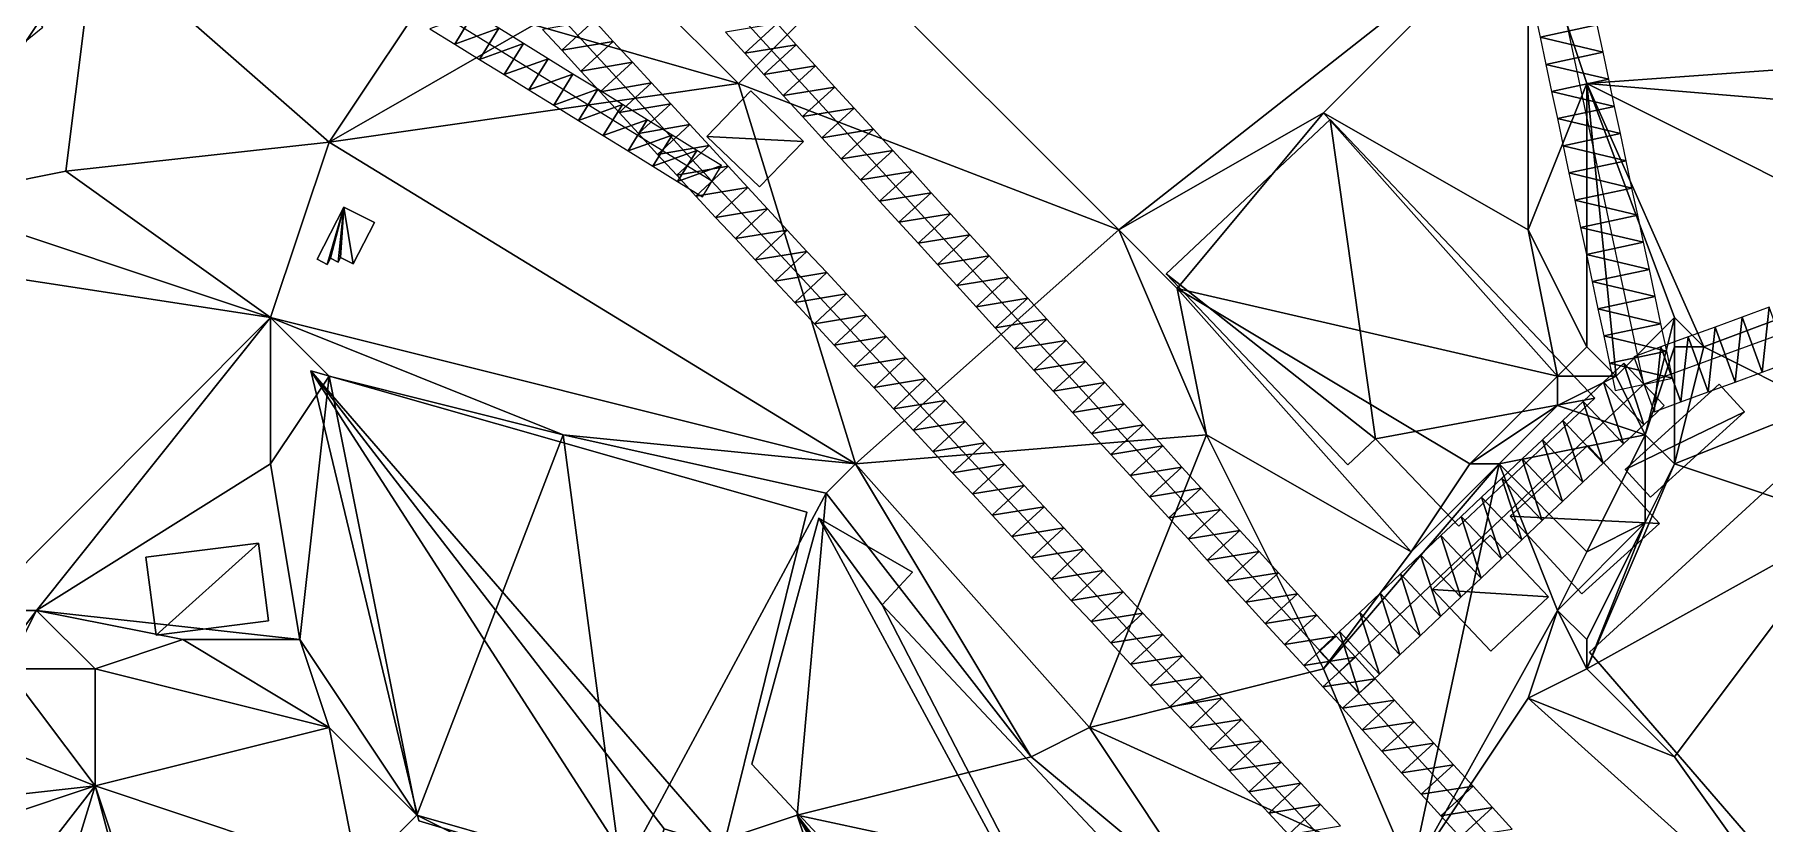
# Model space of a CAD drawing. Header units: metres. Extents: x -1103 to 901, y -902 to 905.
# Drawn here: x -854.1 to -735.9, y 743.4 to 797.3 of the extents above; entities that cross this region are included whole.
import ezdxf

# ---------------------------------------------------------------- set-up
doc = ezdxf.new("R2010")
doc.units = ezdxf.units.M
for name, color, linetype in [('OSM_BUILDING_FOOTPRINTS', 7, 'CONTINUOUS'), ('OSM_BUILDING_ROOFS', 1, 'CONTINUOUS'), ('OSM_BUILDING_WALLS', 8, 'CONTINUOUS'), ('OSM_PATH_AXES', 30, 'CONTINUOUS'), ('OSM_PATH_SURFACE', 30, 'CONTINUOUS'), ('OSM_ROAD_AXES', 2, 'CONTINUOUS'), ('OSM_ROAD_SURFACE', 9, 'CONTINUOUS'), ('OSM_TERRAIN', 3, 'CONTINUOUS')]:
    doc.layers.add(name, color=color, linetype=linetype)

msp = doc.modelspace()

# ---------------------------------------------------------------- linework, layer by layer
at = {"layer": 'OSM_BUILDING_FOOTPRINTS'}
for points in [[(-805.15, 793.49, 12.1), (-801.55, 790.03, 12.1), (-804.56, 786.93, 12.1), (-808.16, 790.39, 12.1), (-805.15, 793.49, 12.1)], [(-747.45, 772.49, 10.3), (-765.54, 791.53, 10.3), (-776.77, 781, 10.3), (-764.35, 767.94, 10.3), (-762.44, 769.73, 10.3), (-756.76, 763.75, 10.3), (-747.45, 772.49, 10.3)], [(-834.81, 781.99, 12), (-832.98, 785.56, 12), (-830.9, 784.51, 12), (-832.35, 781.68, 12), (-833.22, 782.12, 12), (-833.38, 781.8, 12), (-833.9, 782.06, 12), (-834.12, 781.64, 12), (-834.81, 781.99, 12)], [(-827.85, 743.61, 10.97), (-835.24, 774.36, 10.97), (-801.33, 764.7, 10.97), (-807.04, 741.83, 10.97), (-811.09, 743.07, 10.97), (-812.44, 739, 10.97), (-827.85, 743.61, 10.97)], [(-738.96, 773.46, 9.51), (-737.22, 771.57, 9.51), (-743.65, 765.73, 9.51), (-745.38, 767.62, 9.51), (-738.96, 773.46, 9.51)], [(-747.82, 755.14, 9.5), (-733, 768.71, 9.5), (-727.13, 761.64, 9.5), (-716.76, 770.6, 9.5), (-692.85, 744.09, 9.5), (-718.38, 721.09, 9.5), (-747.82, 755.14, 9.5)], [(-747.94, 769.27, 10.06), (-743.03, 763.94, 10.06), (-748.35, 759.12, 10.06), (-753.25, 764.44, 10.06), (-747.94, 769.27, 10.06)], [(-805.1, 747.49, 11.31), (-800.5, 764.29, 11.31), (-794.11, 760.6, 11.31), (-796.17, 758.38, 11.31), (-762.15, 722.14, 11.31), (-772.54, 712.64, 11.31), (-805.1, 747.49, 11.31)], [(-754.6, 763.13, 10.63), (-750.61, 758.93, 10.63), (-754.57, 755.21, 10.63), (-758.56, 759.42, 10.63), (-754.6, 763.13, 10.63)], [(-846.52, 761.63, 11.29), (-838.82, 762.6, 11.29), (-838.14, 757.29, 11.29), (-845.83, 756.31, 11.29), (-846.52, 761.63, 11.29)]]:
    msp.add_polyline3d(points, close=True, dxfattribs=at)
at = {"layer": 'OSM_BUILDING_ROOFS'}
for points in [[(-801.55, 790.03, 22.1), (-805.15, 793.49, 22.1), (-808.16, 790.39, 22.1)], [(-762.44, 769.73, 18.7), (-765.54, 791.53, 18.7), (-776.77, 781, 18.7)], [(-762.44, 769.73, 18.7), (-747.45, 772.49, 18.7), (-765.54, 791.53, 18.7)], [(-801.55, 790.03, 22.1), (-808.16, 790.39, 22.1), (-804.56, 786.93, 22.1)], [(-832.98, 785.56, 22), (-834.81, 781.99, 22), (-834.12, 781.64, 22)], [(-832.98, 785.56, 22), (-834.12, 781.64, 22), (-833.9, 782.06, 22)], [(-832.98, 785.56, 22), (-833.9, 782.06, 22), (-833.38, 781.8, 22)], [(-832.98, 785.56, 22), (-833.38, 781.8, 22), (-833.22, 782.12, 22)], [(-832.98, 785.56, 22), (-833.22, 782.12, 22), (-832.35, 781.68, 22)], [(-832.98, 785.56, 22), (-832.35, 781.68, 22), (-830.9, 784.51, 22)], [(-762.44, 769.73, 18.7), (-776.77, 781, 18.7), (-764.35, 767.94, 18.7)], [(-835.24, 774.36, 19.37), (-827.85, 743.61, 19.37), (-812.44, 739, 19.37)], [(-835.24, 774.36, 19.37), (-812.44, 739, 19.37), (-811.09, 743.07, 19.37)], [(-835.24, 774.36, 19.37), (-811.09, 743.07, 19.37), (-807.04, 741.83, 19.37)], [(-835.24, 774.36, 19.37), (-807.04, 741.83, 19.37), (-801.33, 764.7, 19.37)], [(-762.44, 769.73, 18.7), (-756.76, 763.75, 18.7), (-747.45, 772.49, 18.7)], [(-737.22, 771.57, 19.51), (-738.96, 773.46, 19.51), (-745.38, 767.62, 19.51)], [(-737.22, 771.57, 19.51), (-745.38, 767.62, 19.51), (-743.65, 765.73, 19.51)], [(-743.03, 763.94, 20.06), (-747.94, 769.27, 20.06), (-753.25, 764.44, 20.06)], [(-733, 768.71, 27.5), (-747.82, 755.14, 27.5), (-718.38, 721.09, 27.5)], [(-800.5, 764.29, 19.71), (-805.1, 747.49, 19.71), (-772.54, 712.64, 19.71)], [(-796.17, 758.38, 19.71), (-794.11, 760.6, 19.71), (-800.5, 764.29, 19.71)], [(-796.17, 758.38, 19.71), (-800.5, 764.29, 19.71), (-772.54, 712.64, 19.71)], [(-743.03, 763.94, 20.06), (-753.25, 764.44, 20.06), (-748.35, 759.12, 20.06)], [(-750.61, 758.93, 20.64), (-754.6, 763.13, 20.64), (-758.56, 759.42, 20.64)], [(-838.82, 762.6, 16.49), (-846.52, 761.63, 16.49), (-845.83, 756.31, 16.49)], [(-838.82, 762.6, 16.49), (-845.83, 756.31, 16.49), (-838.14, 757.29, 16.49)], [(-750.61, 758.93, 20.64), (-758.56, 759.42, 20.64), (-754.57, 755.21, 20.64)], [(-772.54, 712.64, 19.71), (-762.15, 722.14, 19.71), (-796.17, 758.38, 19.71)]]:
    msp.add_3dface(points, dxfattribs=at)
at = {"layer": 'OSM_BUILDING_WALLS'}
for points in [[(-805.15, 793.49, 12.1), (-808.16, 790.39, 12.1), (-808.16, 790.39, 22.1)], [(-805.15, 793.49, 12.1), (-808.16, 790.39, 22.1), (-805.15, 793.49, 22.1)], [(-801.55, 790.03, 12.1), (-805.15, 793.49, 12.1), (-805.15, 793.49, 22.1)], [(-801.55, 790.03, 12.1), (-805.15, 793.49, 22.1), (-801.55, 790.03, 22.1)], [(-765.54, 791.53, 10.3), (-776.77, 781, 10.3), (-776.77, 781, 18.7)], [(-765.54, 791.53, 10.3), (-776.77, 781, 18.7), (-765.54, 791.53, 18.7)], [(-747.45, 772.49, 10.3), (-765.54, 791.53, 10.3), (-765.54, 791.53, 18.7)], [(-747.45, 772.49, 10.3), (-765.54, 791.53, 18.7), (-747.45, 772.49, 18.7)], [(-808.16, 790.39, 12.1), (-804.56, 786.93, 12.1), (-804.56, 786.93, 22.1)], [(-808.16, 790.39, 12.1), (-804.56, 786.93, 22.1), (-808.16, 790.39, 22.1)], [(-804.56, 786.93, 12.1), (-801.55, 790.03, 12.1), (-801.55, 790.03, 22.1)], [(-804.56, 786.93, 12.1), (-801.55, 790.03, 22.1), (-804.56, 786.93, 22.1)], [(-832.98, 785.56, 12), (-834.81, 781.99, 12), (-834.81, 781.99, 22)], [(-832.98, 785.56, 12), (-834.81, 781.99, 22), (-832.98, 785.56, 22)], [(-830.9, 784.51, 12), (-832.98, 785.56, 12), (-832.98, 785.56, 22)], [(-830.9, 784.51, 12), (-832.98, 785.56, 22), (-830.9, 784.51, 22)], [(-832.35, 781.68, 12), (-830.9, 784.51, 12), (-830.9, 784.51, 22)], [(-832.35, 781.68, 12), (-830.9, 784.51, 22), (-832.35, 781.68, 22)], [(-834.81, 781.99, 12), (-834.12, 781.64, 12), (-834.12, 781.64, 22)], [(-834.81, 781.99, 12), (-834.12, 781.64, 22), (-834.81, 781.99, 22)], [(-834.12, 781.64, 12), (-833.9, 782.06, 12), (-833.9, 782.06, 22)], [(-834.12, 781.64, 12), (-833.9, 782.06, 22), (-834.12, 781.64, 22)], [(-833.9, 782.06, 12), (-833.38, 781.8, 12), (-833.38, 781.8, 22)], [(-833.9, 782.06, 12), (-833.38, 781.8, 22), (-833.9, 782.06, 22)], [(-833.38, 781.8, 12), (-833.22, 782.12, 12), (-833.22, 782.12, 22)], [(-833.38, 781.8, 12), (-833.22, 782.12, 22), (-833.38, 781.8, 22)], [(-833.22, 782.12, 12), (-832.35, 781.68, 12), (-832.35, 781.68, 22)], [(-833.22, 782.12, 12), (-832.35, 781.68, 22), (-833.22, 782.12, 22)], [(-776.77, 781, 10.3), (-764.35, 767.94, 10.3), (-764.35, 767.94, 18.7)], [(-776.77, 781, 10.3), (-764.35, 767.94, 18.7), (-776.77, 781, 18.7)], [(-801.33, 764.7, 10.97), (-835.24, 774.36, 10.97), (-835.24, 774.36, 19.37)], [(-801.33, 764.7, 10.97), (-835.24, 774.36, 19.37), (-801.33, 764.7, 19.37)], [(-835.24, 774.36, 10.97), (-827.85, 743.61, 10.97), (-827.85, 743.61, 19.37)], [(-835.24, 774.36, 10.97), (-827.85, 743.61, 19.37), (-835.24, 774.36, 19.37)], [(-756.76, 763.75, 10.3), (-747.45, 772.49, 10.3), (-747.45, 772.49, 18.7)], [(-756.76, 763.75, 10.3), (-747.45, 772.49, 18.7), (-756.76, 763.75, 18.7)], [(-738.96, 773.46, 9.51), (-745.38, 767.62, 9.51), (-745.38, 767.62, 19.51)], [(-738.96, 773.46, 9.51), (-745.38, 767.62, 19.51), (-738.96, 773.46, 19.51)], [(-737.22, 771.57, 9.51), (-738.96, 773.46, 9.51), (-738.96, 773.46, 19.51)], [(-737.22, 771.57, 9.51), (-738.96, 773.46, 19.51), (-737.22, 771.57, 19.51)], [(-743.65, 765.73, 9.51), (-737.22, 771.57, 9.51), (-737.22, 771.57, 19.51)], [(-743.65, 765.73, 9.51), (-737.22, 771.57, 19.51), (-743.65, 765.73, 19.51)], [(-764.35, 767.94, 10.3), (-762.44, 769.73, 10.3), (-762.44, 769.73, 18.7)], [(-764.35, 767.94, 10.3), (-762.44, 769.73, 18.7), (-764.35, 767.94, 18.7)], [(-762.44, 769.73, 10.3), (-756.76, 763.75, 10.3), (-756.76, 763.75, 18.7)], [(-762.44, 769.73, 10.3), (-756.76, 763.75, 18.7), (-762.44, 769.73, 18.7)], [(-747.94, 769.27, 10.06), (-753.25, 764.44, 10.06), (-753.25, 764.44, 20.06)], [(-747.94, 769.27, 10.06), (-753.25, 764.44, 20.06), (-747.94, 769.27, 20.06)], [(-743.03, 763.94, 10.06), (-747.94, 769.27, 10.06), (-747.94, 769.27, 20.06)], [(-743.03, 763.94, 10.06), (-747.94, 769.27, 20.06), (-743.03, 763.94, 20.06)], [(-733, 768.71, 9.5), (-747.82, 755.14, 9.5), (-747.82, 755.14, 27.5)], [(-733, 768.71, 9.5), (-747.82, 755.14, 27.5), (-733, 768.71, 27.5)], [(-745.38, 767.62, 9.51), (-743.65, 765.73, 9.51), (-743.65, 765.73, 19.51)], [(-745.38, 767.62, 9.51), (-743.65, 765.73, 19.51), (-745.38, 767.62, 19.51)], [(-807.04, 741.83, 10.97), (-801.33, 764.7, 10.97), (-801.33, 764.7, 19.37)], [(-807.04, 741.83, 10.97), (-801.33, 764.7, 19.37), (-807.04, 741.83, 19.37)], [(-800.5, 764.29, 11.31), (-805.1, 747.49, 11.31), (-805.1, 747.49, 19.71)], [(-800.5, 764.29, 11.31), (-805.1, 747.49, 19.71), (-800.5, 764.29, 19.71)], [(-794.11, 760.6, 11.31), (-800.5, 764.29, 11.31), (-800.5, 764.29, 19.71)], [(-794.11, 760.6, 11.31), (-800.5, 764.29, 19.71), (-794.11, 760.6, 19.71)], [(-753.25, 764.44, 10.06), (-748.35, 759.12, 10.06), (-748.35, 759.12, 20.06)], [(-753.25, 764.44, 10.06), (-748.35, 759.12, 20.06), (-753.25, 764.44, 20.06)], [(-754.6, 763.13, 10.63), (-758.56, 759.42, 10.63), (-758.56, 759.42, 20.64)], [(-754.6, 763.13, 10.63), (-758.56, 759.42, 20.64), (-754.6, 763.13, 20.64)], [(-750.61, 758.93, 10.63), (-754.6, 763.13, 10.63), (-754.6, 763.13, 20.64)], [(-750.61, 758.93, 10.63), (-754.6, 763.13, 20.64), (-750.61, 758.93, 20.64)], [(-748.35, 759.12, 10.06), (-743.03, 763.94, 10.06), (-743.03, 763.94, 20.06)], [(-748.35, 759.12, 10.06), (-743.03, 763.94, 20.06), (-748.35, 759.12, 20.06)], [(-838.82, 762.6, 11.29), (-846.52, 761.63, 11.29), (-846.52, 761.63, 16.49)], [(-838.82, 762.6, 11.29), (-846.52, 761.63, 16.49), (-838.82, 762.6, 16.49)], [(-838.14, 757.29, 11.29), (-838.82, 762.6, 11.29), (-838.82, 762.6, 16.49)], [(-838.14, 757.29, 11.29), (-838.82, 762.6, 16.49), (-838.14, 757.29, 16.49)], [(-846.52, 761.63, 11.29), (-845.83, 756.31, 11.29), (-845.83, 756.31, 16.49)], [(-846.52, 761.63, 11.29), (-845.83, 756.31, 16.49), (-846.52, 761.63, 16.49)], [(-796.17, 758.38, 11.31), (-794.11, 760.6, 11.31), (-794.11, 760.6, 19.71)], [(-796.17, 758.38, 11.31), (-794.11, 760.6, 19.71), (-796.17, 758.38, 19.71)], [(-758.56, 759.42, 10.63), (-754.57, 755.21, 10.63), (-754.57, 755.21, 20.64)], [(-758.56, 759.42, 10.63), (-754.57, 755.21, 20.64), (-758.56, 759.42, 20.64)], [(-762.15, 722.14, 11.31), (-796.17, 758.38, 11.31), (-796.17, 758.38, 19.71)], [(-762.15, 722.14, 11.31), (-796.17, 758.38, 19.71), (-762.15, 722.14, 19.71)], [(-754.57, 755.21, 10.63), (-750.61, 758.93, 10.63), (-750.61, 758.93, 20.64)], [(-754.57, 755.21, 10.63), (-750.61, 758.93, 20.64), (-754.57, 755.21, 20.64)], [(-845.83, 756.31, 11.29), (-838.14, 757.29, 11.29), (-838.14, 757.29, 16.49)], [(-845.83, 756.31, 11.29), (-838.14, 757.29, 16.49), (-845.83, 756.31, 16.49)], [(-747.82, 755.14, 9.5), (-718.38, 721.09, 9.5), (-718.38, 721.09, 27.5)], [(-747.82, 755.14, 9.5), (-718.38, 721.09, 27.5), (-747.82, 755.14, 27.5)], [(-805.1, 747.49, 11.31), (-772.54, 712.64, 11.31), (-772.54, 712.64, 19.71)], [(-805.1, 747.49, 11.31), (-772.54, 712.64, 19.71), (-805.1, 747.49, 19.71)], [(-827.85, 743.61, 10.97), (-812.44, 739, 10.97), (-812.44, 739, 19.37)], [(-827.85, 743.61, 10.97), (-812.44, 739, 19.37), (-827.85, 743.61, 19.37)]]:
    msp.add_3dface(points, dxfattribs=at)
at = {"layer": 'OSM_PATH_AXES'}
msp.add_polyline3d([(-807.82, 787.33, 14.13), (-828.13, 799.85, 14.19), (-831.76, 802.5, 14.03), (-835.92, 804.27, 13.89), (-842.44, 804.34, 13.61), (-848.54, 803.51, 13.34)], dxfattribs=at)
at = {"layer": 'OSM_PATH_SURFACE'}
for points in [[(-855.13, 799.8, 13.29), (-855.01, 796.69, 13.41), (-853.56, 797.86, 13.44)], [(-824.09, 798.82, 14.43), (-827.1, 797.74, 14.31), (-825.4, 796.7, 14.38)], [(-822.4, 797.78, 14.49), (-824.09, 798.82, 14.43), (-825.4, 796.7, 14.38)], [(-822.4, 797.78, 14.49), (-825.4, 796.7, 14.38), (-823.71, 795.65, 14.43)], [(-820.71, 796.74, 14.5), (-822.4, 797.78, 14.49), (-823.71, 795.65, 14.43)], [(-820.71, 796.74, 14.5), (-823.71, 795.65, 14.43), (-822.02, 794.61, 14.36)], [(-819.01, 795.69, 14.43), (-820.71, 796.74, 14.5), (-822.02, 794.61, 14.36)], [(-819.01, 795.69, 14.43), (-822.02, 794.61, 14.36), (-820.33, 793.57, 14.29)], [(-817.32, 794.65, 14.36), (-819.01, 795.69, 14.43), (-820.33, 793.57, 14.29)], [(-817.32, 794.65, 14.36), (-820.33, 793.57, 14.29), (-818.63, 792.52, 14.22)], [(-815.63, 793.61, 14.29), (-817.32, 794.65, 14.36), (-818.63, 792.52, 14.22)], [(-815.63, 793.61, 14.29), (-818.63, 792.52, 14.22), (-816.94, 791.48, 14.2)], [(-813.93, 792.57, 14.23), (-815.63, 793.61, 14.29), (-816.94, 791.48, 14.2)], [(-813.93, 792.57, 14.23), (-816.94, 791.48, 14.2), (-815.25, 790.44, 14.2)], [(-812.24, 791.52, 14.23), (-813.93, 792.57, 14.23), (-815.25, 790.44, 14.2)], [(-812.24, 791.52, 14.23), (-815.25, 790.44, 14.2), (-813.55, 789.39, 14.2)], [(-810.55, 790.48, 14.23), (-812.24, 791.52, 14.23), (-813.55, 789.39, 14.2)], [(-810.55, 790.48, 14.23), (-813.55, 789.39, 14.2), (-811.86, 788.35, 14.2)], [(-808.86, 789.43, 14.23), (-810.55, 790.48, 14.23), (-811.86, 788.35, 14.2)], [(-808.86, 789.43, 14.23), (-811.86, 788.35, 14.2), (-810.17, 787.31, 14.2)], [(-807.16, 788.39, 14.23), (-808.86, 789.43, 14.23), (-810.17, 787.31, 14.2)], [(-807.16, 788.39, 14.23), (-810.17, 787.31, 14.2), (-808.47, 786.26, 14.19)]]:
    msp.add_3dface(points, dxfattribs=at)
at = {"layer": 'OSM_ROAD_AXES'}
for points in [[(-838.65, 834.49, 15.4), (-831.55, 826.73, 15.38), (-825.23, 819.8, 14.91), (-811.07, 804.29, 14.83), (-764.93, 753.79, 13.17), (-675.1, 655.38, 11.21), (-644.46, 622.21, 8.88), (-643.19, 620.44, 8.95), (-597.7, 570.62, 12.35), (-502.25, 466.08, 12.35), (-457.42, 416.98, 14.01), (-369.16, 320.32, 16.34), (-349.65, 307.45, 14.76)], [(-361.44, 301.47, 13.84), (-370.1, 315.43, 15.98), (-462.19, 414.77, 14.19), (-601.05, 564.34, 12.66), (-622.2, 587.24, 10.49), (-643.65, 610.48, 9.17), (-645.61, 612.91, 9.08), (-707.87, 679.73, 14.04), (-807.82, 787.33, 14.13), (-831.4, 812.95, 14.45), (-838.53, 820.65, 14.02)], [(-744.09, 773.45, 12.1), (-751.62, 808.73, 13.86)], [(-679.66, 782.42, 14.69), (-712.47, 782.59, 12.32), (-723.75, 780.88, 11.62), (-744.09, 773.45, 12.1)], [(-764.93, 753.79, 13.17), (-744.09, 773.45, 12.1)]]:
    msp.add_polyline3d(points, dxfattribs=at)
at = {"layer": 'OSM_ROAD_SURFACE'}
for points in [[(-747.29, 798, 13.35), (-751.6, 799.03, 13.53), (-751.2, 797.17, 13.41)], [(-815.88, 798.31, 14.62), (-819.4, 797.7, 14.53), (-818.09, 796.28, 14.43)], [(-814.57, 796.88, 14.48), (-815.88, 798.31, 14.62), (-818.09, 796.28, 14.43)], [(-806.9, 797.51, 14.46), (-805.58, 796.07, 14.34), (-803.37, 798.09, 14.3)], [(-805.58, 796.07, 14.34), (-802.05, 796.65, 14.23), (-803.37, 798.09, 14.3)], [(-746.89, 796.15, 13.22), (-747.29, 798, 13.35), (-751.2, 797.17, 13.41)], [(-814.57, 796.88, 14.48), (-818.09, 796.28, 14.43), (-816.78, 794.85, 14.34)], [(-813.26, 795.46, 14.38), (-814.57, 796.88, 14.48), (-816.78, 794.85, 14.34)], [(-805.58, 796.07, 14.34), (-804.27, 794.62, 14.26), (-802.05, 796.65, 14.23)], [(-804.27, 794.62, 14.26), (-800.73, 795.2, 14.22), (-802.05, 796.65, 14.23)], [(-746.89, 796.15, 13.22), (-751.2, 797.17, 13.41), (-750.8, 795.31, 13.29)], [(-746.49, 794.29, 13.09), (-746.89, 796.15, 13.22), (-750.8, 795.31, 13.29)], [(-813.26, 795.46, 14.38), (-816.78, 794.85, 14.34), (-815.47, 793.43, 14.24)], [(-811.95, 794.04, 14.28), (-813.26, 795.46, 14.38), (-815.47, 793.43, 14.24)], [(-804.27, 794.62, 14.26), (-802.95, 793.18, 14.25), (-800.73, 795.2, 14.22)], [(-802.95, 793.18, 14.25), (-799.41, 793.76, 14.21), (-800.73, 795.2, 14.22)], [(-746.49, 794.29, 13.09), (-750.8, 795.31, 13.29), (-750.41, 793.46, 13.17)], [(-811.95, 794.04, 14.28), (-815.47, 793.43, 14.24), (-814.16, 792.01, 14.19)], [(-810.64, 792.61, 14.22), (-811.95, 794.04, 14.28), (-814.16, 792.01, 14.19)], [(-802.95, 793.18, 14.25), (-801.63, 791.74, 14.23), (-799.41, 793.76, 14.21)], [(-801.63, 791.74, 14.23), (-798.1, 792.32, 14.2), (-799.41, 793.76, 14.21)], [(-746.1, 792.43, 12.91), (-746.49, 794.29, 13.09), (-750.41, 793.46, 13.17)], [(-810.64, 792.61, 14.22), (-814.16, 792.01, 14.19), (-812.85, 790.58, 14.19)], [(-809.33, 791.19, 14.22), (-810.64, 792.61, 14.22), (-812.85, 790.58, 14.19)], [(-746.1, 792.43, 12.91), (-750.41, 793.46, 13.17), (-750.01, 791.6, 13.05)], [(-801.63, 791.74, 14.23), (-800.31, 790.29, 14.21), (-798.1, 792.32, 14.2)], [(-800.31, 790.29, 14.21), (-796.78, 790.87, 14.19), (-798.1, 792.32, 14.2)], [(-745.7, 790.58, 12.78), (-746.1, 792.43, 12.91), (-750.01, 791.6, 13.05)], [(-745.7, 790.58, 12.78), (-750.01, 791.6, 13.05), (-749.61, 789.74, 12.94)], [(-809.33, 791.19, 14.22), (-812.85, 790.58, 14.19), (-811.54, 789.16, 14.18)], [(-808.02, 789.77, 14.21), (-809.33, 791.19, 14.22), (-811.54, 789.16, 14.18)], [(-800.31, 790.29, 14.21), (-798.99, 788.85, 14.19), (-796.78, 790.87, 14.19)], [(-798.99, 788.85, 14.19), (-795.46, 789.43, 14.18), (-796.78, 790.87, 14.19)], [(-745.31, 788.72, 12.65), (-745.7, 790.58, 12.78), (-749.61, 789.74, 12.94)], [(-808.02, 789.77, 14.21), (-811.54, 789.16, 14.18), (-810.23, 787.74, 14.17)], [(-806.72, 788.35, 14.2), (-808.02, 789.77, 14.21), (-810.23, 787.74, 14.17)], [(-798.99, 788.85, 14.19), (-797.67, 787.41, 14.17), (-795.46, 789.43, 14.18)], [(-797.67, 787.41, 14.17), (-794.14, 787.99, 14.16), (-795.46, 789.43, 14.18)], [(-745.31, 788.72, 12.65), (-749.61, 789.74, 12.94), (-749.22, 787.89, 12.87)], [(-806.72, 788.35, 14.2), (-810.23, 787.74, 14.17), (-808.92, 786.31, 14.16)], [(-805.37, 786.89, 14.19), (-806.72, 788.35, 14.2), (-808.92, 786.31, 14.16)], [(-797.67, 787.41, 14.17), (-796.36, 785.96, 14.15), (-794.14, 787.99, 14.16)], [(-796.36, 785.96, 14.15), (-792.82, 786.54, 14.14), (-794.14, 787.99, 14.16)], [(-744.91, 786.86, 12.54), (-745.31, 788.72, 12.65), (-749.22, 787.89, 12.87)], [(-744.91, 786.86, 12.54), (-749.22, 787.89, 12.87), (-748.82, 786.03, 12.81)], [(-805.37, 786.89, 14.19), (-808.92, 786.31, 14.16), (-807.57, 784.85, 14.15)], [(-804.02, 785.44, 14.18), (-805.37, 786.89, 14.19), (-807.57, 784.85, 14.15)], [(-796.36, 785.96, 14.15), (-795.04, 784.52, 14.14), (-792.82, 786.54, 14.14)], [(-795.04, 784.52, 14.14), (-791.5, 785.1, 14.12), (-792.82, 786.54, 14.14)], [(-744.51, 785.01, 12.5), (-744.91, 786.86, 12.54), (-748.82, 786.03, 12.81)], [(-804.02, 785.44, 14.18), (-807.57, 784.85, 14.15), (-806.22, 783.4, 14.14)], [(-802.67, 783.99, 14.17), (-804.02, 785.44, 14.18), (-806.22, 783.4, 14.14)], [(-744.51, 785.01, 12.5), (-748.82, 786.03, 12.81), (-748.42, 784.17, 12.74)], [(-795.04, 784.52, 14.14), (-793.72, 783.08, 14.12), (-791.5, 785.1, 14.12)], [(-793.72, 783.08, 14.12), (-790.19, 783.66, 14.1), (-791.5, 785.1, 14.12)], [(-744.12, 783.15, 12.43), (-744.51, 785.01, 12.5), (-748.42, 784.17, 12.74)], [(-802.67, 783.99, 14.17), (-806.22, 783.4, 14.14), (-804.87, 781.95, 14.14)], [(-801.32, 782.53, 14.15), (-802.67, 783.99, 14.17), (-804.87, 781.95, 14.14)], [(-793.72, 783.08, 14.12), (-792.4, 781.63, 14.1), (-790.19, 783.66, 14.1)], [(-792.4, 781.63, 14.1), (-788.87, 782.22, 14.08), (-790.19, 783.66, 14.1)], [(-744.12, 783.15, 12.43), (-748.42, 784.17, 12.74), (-748.03, 782.32, 12.67)], [(-743.72, 781.29, 12.33), (-744.12, 783.15, 12.43), (-748.03, 782.32, 12.67)], [(-801.32, 782.53, 14.15), (-804.87, 781.95, 14.14), (-803.51, 780.49, 14.13)], [(-799.97, 781.08, 14.13), (-801.32, 782.53, 14.15), (-803.51, 780.49, 14.13)], [(-792.4, 781.63, 14.1), (-791.08, 780.19, 14.08), (-788.87, 782.22, 14.08)], [(-791.08, 780.19, 14.08), (-787.55, 780.77, 14.06), (-788.87, 782.22, 14.08)], [(-743.72, 781.29, 12.33), (-748.03, 782.32, 12.67), (-747.63, 780.46, 12.56)], [(-799.97, 781.08, 14.13), (-803.51, 780.49, 14.13), (-802.16, 779.04, 14.12)], [(-798.62, 779.62, 14.12), (-799.97, 781.08, 14.13), (-802.16, 779.04, 14.12)], [(-791.08, 780.19, 14.08), (-789.76, 778.75, 14.06), (-787.55, 780.77, 14.06)], [(-789.76, 778.75, 14.06), (-786.23, 779.33, 14.05), (-787.55, 780.77, 14.06)], [(-743.33, 779.44, 12.23), (-743.72, 781.29, 12.33), (-747.63, 780.46, 12.56)], [(-798.62, 779.62, 14.12), (-802.16, 779.04, 14.12), (-800.81, 777.58, 14.11)], [(-797.26, 778.17, 14.1), (-798.62, 779.62, 14.12), (-800.81, 777.58, 14.11)], [(-743.33, 779.44, 12.23), (-747.63, 780.46, 12.56), (-747.24, 778.6, 12.45)], [(-789.76, 778.75, 14.06), (-788.45, 777.31, 14.04), (-786.23, 779.33, 14.05)], [(-788.45, 777.31, 14.04), (-784.91, 777.89, 14.03), (-786.23, 779.33, 14.05)], [(-742.93, 777.58, 12.14), (-743.33, 779.44, 12.23), (-747.24, 778.6, 12.45)], [(-742.93, 777.58, 12.14), (-747.24, 778.6, 12.45), (-746.84, 776.75, 12.34)], [(-735.53, 778.71, 11.75), (-737.38, 778.03, 11.75), (-736.01, 774.27, 11.53)], [(-735.53, 778.71, 11.75), (-736.01, 774.27, 11.53), (-734.16, 774.95, 11.54)], [(-797.26, 778.17, 14.1), (-800.81, 777.58, 14.11), (-799.46, 776.13, 14.09)], [(-795.91, 776.72, 14.08), (-797.26, 778.17, 14.1), (-799.46, 776.13, 14.09)], [(-788.45, 777.31, 14.04), (-787.13, 775.86, 14.03), (-784.91, 777.89, 14.03)], [(-787.13, 775.86, 14.03), (-783.6, 776.44, 14.02), (-784.91, 777.89, 14.03)], [(-742.53, 775.72, 12.1), (-742.93, 777.58, 12.14), (-746.84, 776.75, 12.34)], [(-739.23, 777.36, 11.75), (-741.08, 776.68, 11.83), (-739.71, 772.92, 11.63)], [(-739.23, 777.36, 11.75), (-739.71, 772.92, 11.63), (-737.86, 773.6, 11.58)], [(-737.38, 778.03, 11.75), (-739.23, 777.36, 11.75), (-737.86, 773.6, 11.58)], [(-737.38, 778.03, 11.75), (-737.86, 773.6, 11.58), (-736.01, 774.27, 11.53)], [(-795.91, 776.72, 14.08), (-799.46, 776.13, 14.09), (-798.11, 774.67, 14.07)], [(-794.56, 775.26, 14.06), (-795.91, 776.72, 14.08), (-798.11, 774.67, 14.07)], [(-787.13, 775.86, 14.03), (-785.81, 774.42, 14.01), (-783.6, 776.44, 14.02)], [(-785.81, 774.42, 14.01), (-782.28, 775, 14), (-783.6, 776.44, 14.02)], [(-742.53, 775.72, 12.1), (-746.84, 776.75, 12.34), (-746.44, 774.89, 12.22)], [(-742.93, 776, 12.13), (-744.78, 775.33, 12.13), (-743.4, 771.57, 12.04)], [(-742.93, 776, 12.13), (-743.4, 771.57, 12.04), (-741.56, 772.25, 11.67)], [(-741.08, 776.68, 11.83), (-742.93, 776, 12.13), (-741.56, 772.25, 11.67)], [(-741.08, 776.68, 11.83), (-741.56, 772.25, 11.67), (-739.71, 772.92, 11.63)], [(-794.56, 775.26, 14.06), (-798.11, 774.67, 14.07), (-796.76, 773.22, 14.05)], [(-793.21, 773.81, 14.04), (-794.56, 775.26, 14.06), (-796.76, 773.22, 14.05)], [(-785.81, 774.42, 14.01), (-784.49, 772.98, 14), (-782.28, 775, 14)], [(-784.49, 772.98, 14), (-780.96, 773.56, 13.99), (-782.28, 775, 14)], [(-744.11, 770.68, 12.18), (-745.47, 774.9, 12.15), (-746.85, 773.59, 12.24)], [(-742.14, 773.87, 11.72), (-742.53, 775.72, 12.1), (-746.44, 774.89, 12.22)], [(-742.14, 773.87, 11.72), (-746.44, 774.89, 12.22), (-746.05, 773.03, 12.19)], [(-744.11, 770.68, 12.18), (-742.72, 772, 11.86), (-745.47, 774.9, 12.15)], [(-793.21, 773.81, 14.04), (-796.76, 773.22, 14.05), (-795.41, 771.77, 14.03)], [(-791.86, 772.35, 14.02), (-793.21, 773.81, 14.04), (-795.41, 771.77, 14.03)], [(-784.49, 772.98, 14), (-783.17, 771.53, 13.98), (-780.96, 773.56, 13.99)], [(-783.17, 771.53, 13.98), (-779.64, 772.11, 13.98), (-780.96, 773.56, 13.99)], [(-745.5, 769.37, 12.25), (-746.85, 773.59, 12.24), (-748.24, 772.28, 12.43)], [(-745.5, 769.37, 12.25), (-744.11, 770.68, 12.18), (-746.85, 773.59, 12.24)], [(-791.86, 772.35, 14.02), (-795.41, 771.77, 14.03), (-794.06, 770.31, 14.02)], [(-790.51, 770.9, 14.01), (-791.86, 772.35, 14.02), (-794.06, 770.31, 14.02)], [(-783.17, 771.53, 13.98), (-781.86, 770.09, 13.97), (-779.64, 772.11, 13.98)], [(-781.86, 770.09, 13.97), (-778.32, 770.67, 13.96), (-779.64, 772.11, 13.98)], [(-746.89, 768.06, 12.29), (-748.24, 772.28, 12.43), (-749.63, 770.97, 12.54)], [(-746.89, 768.06, 12.29), (-745.5, 769.37, 12.25), (-748.24, 772.28, 12.43)], [(-790.51, 770.9, 14.01), (-794.06, 770.31, 14.02), (-792.71, 768.86, 14)], [(-789.16, 769.45, 13.99), (-790.51, 770.9, 14.01), (-792.71, 768.86, 14)], [(-781.86, 770.09, 13.97), (-780.54, 768.65, 13.93), (-778.32, 770.67, 13.96)], [(-780.54, 768.65, 13.93), (-777, 769.23, 13.93), (-778.32, 770.67, 13.96)], [(-748.28, 766.75, 12.33), (-749.63, 770.97, 12.54), (-751.02, 769.66, 12.57)], [(-748.28, 766.75, 12.33), (-746.89, 768.06, 12.29), (-749.63, 770.97, 12.54)], [(-789.16, 769.45, 13.99), (-792.71, 768.86, 14), (-791.36, 767.4, 13.95)], [(-787.81, 767.99, 13.95), (-789.16, 769.45, 13.99), (-791.36, 767.4, 13.95)], [(-780.54, 768.65, 13.93), (-779.22, 767.21, 13.86), (-777, 769.23, 13.93)], [(-779.22, 767.21, 13.86), (-775.68, 767.78, 13.86), (-777, 769.23, 13.93)], [(-749.66, 765.44, 12.37), (-751.02, 769.66, 12.57), (-752.41, 768.35, 12.6)], [(-749.66, 765.44, 12.37), (-748.28, 766.75, 12.33), (-751.02, 769.66, 12.57)], [(-787.81, 767.99, 13.95), (-791.36, 767.4, 13.95), (-790.01, 765.95, 13.88)], [(-786.46, 766.54, 13.88), (-787.81, 767.99, 13.95), (-790.01, 765.95, 13.88)], [(-779.22, 767.21, 13.86), (-777.9, 765.76, 13.79), (-775.68, 767.78, 13.86)], [(-777.9, 765.76, 13.79), (-774.37, 766.34, 13.8), (-775.68, 767.78, 13.86)], [(-751.05, 764.13, 12.48), (-752.41, 768.35, 12.6), (-753.8, 767.04, 12.68)], [(-751.05, 764.13, 12.48), (-749.66, 765.44, 12.37), (-752.41, 768.35, 12.6)], [(-786.46, 766.54, 13.88), (-790.01, 765.95, 13.88), (-788.66, 764.5, 13.81)], [(-785.11, 765.08, 13.81), (-786.46, 766.54, 13.88), (-788.66, 764.5, 13.81)], [(-752.44, 762.82, 12.69), (-753.8, 767.04, 12.68), (-755.19, 765.73, 12.74)], [(-752.44, 762.82, 12.69), (-751.05, 764.13, 12.48), (-753.8, 767.04, 12.68)], [(-777.9, 765.76, 13.79), (-776.58, 764.32, 13.73), (-774.37, 766.34, 13.8)], [(-776.58, 764.32, 13.73), (-773.05, 764.9, 13.73), (-774.37, 766.34, 13.8)], [(-753.83, 761.51, 12.74), (-755.19, 765.73, 12.74), (-756.58, 764.42, 12.8)], [(-753.83, 761.51, 12.74), (-752.44, 762.82, 12.69), (-755.19, 765.73, 12.74)], [(-785.11, 765.08, 13.81), (-788.66, 764.5, 13.81), (-787.31, 763.04, 13.74)], [(-783.76, 763.63, 13.74), (-785.11, 765.08, 13.81), (-787.31, 763.04, 13.74)], [(-776.58, 764.32, 13.73), (-775.26, 762.88, 13.66), (-773.05, 764.9, 13.73)], [(-775.26, 762.88, 13.66), (-771.73, 763.46, 13.67), (-773.05, 764.9, 13.73)], [(-755.22, 760.2, 12.79), (-756.58, 764.42, 12.8), (-757.97, 763.11, 12.87)], [(-755.22, 760.2, 12.79), (-753.83, 761.51, 12.74), (-756.58, 764.42, 12.8)], [(-783.76, 763.63, 13.74), (-787.31, 763.04, 13.74), (-785.96, 761.59, 13.68)], [(-782.41, 762.17, 13.68), (-783.76, 763.63, 13.74), (-785.96, 761.59, 13.68)], [(-775.26, 762.88, 13.66), (-773.95, 761.43, 13.6), (-771.73, 763.46, 13.67)], [(-773.95, 761.43, 13.6), (-770.41, 762.01, 13.6), (-771.73, 763.46, 13.67)], [(-756.61, 758.89, 12.85), (-757.97, 763.11, 12.87), (-759.36, 761.79, 12.93)], [(-756.61, 758.89, 12.85), (-755.22, 760.2, 12.79), (-757.97, 763.11, 12.87)], [(-782.41, 762.17, 13.68), (-785.96, 761.59, 13.68), (-784.6, 760.13, 13.61)], [(-781.06, 760.72, 13.61), (-782.41, 762.17, 13.68), (-784.6, 760.13, 13.61)], [(-773.95, 761.43, 13.6), (-772.63, 759.99, 13.53), (-770.41, 762.01, 13.6)], [(-772.63, 759.99, 13.53), (-769.09, 760.57, 13.53), (-770.41, 762.01, 13.6)], [(-758, 757.58, 12.92), (-759.36, 761.79, 12.93), (-760.75, 760.49, 13)], [(-758, 757.58, 12.92), (-756.61, 758.89, 12.85), (-759.36, 761.79, 12.93)], [(-781.06, 760.72, 13.61), (-784.6, 760.13, 13.61), (-783.25, 758.68, 13.54)], [(-779.71, 759.27, 13.54), (-781.06, 760.72, 13.61), (-783.25, 758.68, 13.54)], [(-772.63, 759.99, 13.53), (-771.31, 758.55, 13.47), (-769.09, 760.57, 13.53)], [(-771.31, 758.55, 13.47), (-767.78, 759.13, 13.43), (-769.09, 760.57, 13.53)], [(-759.39, 756.26, 12.98), (-760.75, 760.49, 13), (-762.13, 759.17, 13.06)], [(-759.39, 756.26, 12.98), (-758, 757.58, 12.92), (-760.75, 760.49, 13)], [(-779.71, 759.27, 13.54), (-783.25, 758.68, 13.54), (-781.9, 757.23, 13.47)], [(-778.35, 757.81, 13.47), (-779.71, 759.27, 13.54), (-781.9, 757.23, 13.47)], [(-771.31, 758.55, 13.47), (-769.99, 757.1, 13.4), (-767.78, 759.13, 13.43)], [(-769.99, 757.1, 13.4), (-766.46, 757.68, 13.33), (-767.78, 759.13, 13.43)], [(-760.78, 754.95, 13.05), (-762.13, 759.17, 13.06), (-763.52, 757.86, 13.14)], [(-760.78, 754.95, 13.05), (-759.39, 756.26, 12.98), (-762.13, 759.17, 13.06)], [(-778.35, 757.81, 13.47), (-781.9, 757.23, 13.47), (-780.55, 755.77, 13.4)], [(-777, 756.36, 13.41), (-778.35, 757.81, 13.47), (-780.55, 755.77, 13.4)], [(-769.99, 757.1, 13.4), (-768.67, 755.66, 13.34), (-766.46, 757.68, 13.33)], [(-768.67, 755.66, 13.34), (-765.14, 756.24, 13.22), (-766.46, 757.68, 13.33)], [(-762.17, 753.64, 13.11), (-763.52, 757.86, 13.14), (-764.91, 756.55, 13.21)], [(-762.17, 753.64, 13.11), (-760.78, 754.95, 13.05), (-763.52, 757.86, 13.14)], [(-777, 756.36, 13.41), (-780.55, 755.77, 13.4), (-779.2, 754.32, 13.34)], [(-775.65, 754.9, 13.34), (-777, 756.36, 13.41), (-779.2, 754.32, 13.34)], [(-768.67, 755.66, 13.34), (-767.35, 754.22, 13.27), (-765.14, 756.24, 13.22)], [(-767.35, 754.22, 13.27), (-763.82, 754.8, 13.17), (-765.14, 756.24, 13.22)], [(-763.56, 752.33, 13.18), (-764.91, 756.55, 13.21), (-766.3, 755.24, 13.29)], [(-763.56, 752.33, 13.18), (-762.17, 753.64, 13.11), (-764.91, 756.55, 13.21)], [(-775.65, 754.9, 13.34), (-779.2, 754.32, 13.34), (-777.85, 752.86, 13.27)], [(-774.3, 753.45, 13.28), (-775.65, 754.9, 13.34), (-777.85, 752.86, 13.27)], [(-767.35, 754.22, 13.27), (-766.04, 752.77, 13.25), (-763.82, 754.8, 13.17)], [(-766.04, 752.77, 13.25), (-762.48, 753.33, 13.13), (-763.82, 754.8, 13.17)], [(-774.3, 753.45, 13.28), (-777.85, 752.86, 13.27), (-776.5, 751.41, 13.21)], [(-772.95, 752, 13.22), (-774.3, 753.45, 13.28), (-776.5, 751.41, 13.21)], [(-766.04, 752.77, 13.25), (-764.7, 751.31, 13.23), (-762.48, 753.33, 13.13)], [(-764.7, 751.31, 13.23), (-761.14, 751.86, 13.09), (-762.48, 753.33, 13.13)], [(-772.95, 752, 13.22), (-776.5, 751.41, 13.21), (-775.15, 749.96, 13.2)], [(-771.6, 750.54, 13.21), (-772.95, 752, 13.22), (-775.15, 749.96, 13.2)], [(-764.7, 751.31, 13.23), (-763.36, 749.84, 13.19), (-761.14, 751.86, 13.09)], [(-763.36, 749.84, 13.19), (-759.8, 750.39, 13.05), (-761.14, 751.86, 13.09)], [(-771.6, 750.54, 13.21), (-775.15, 749.96, 13.2), (-773.8, 748.5, 13.19)], [(-770.25, 749.09, 13.2), (-771.6, 750.54, 13.21), (-773.8, 748.5, 13.19)], [(-763.36, 749.84, 13.19), (-762.01, 748.37, 13.15), (-759.8, 750.39, 13.05)], [(-762.01, 748.37, 13.15), (-758.46, 748.92, 13.01), (-759.8, 750.39, 13.05)], [(-770.25, 749.09, 13.2), (-773.8, 748.5, 13.19), (-772.45, 747.05, 13.18)], [(-768.9, 747.63, 13.19), (-770.25, 749.09, 13.2), (-772.45, 747.05, 13.18)], [(-762.01, 748.37, 13.15), (-760.67, 746.9, 13.11), (-758.46, 748.92, 13.01)], [(-760.67, 746.9, 13.11), (-757.12, 747.45, 12.98), (-758.46, 748.92, 13.01)], [(-768.9, 747.63, 13.19), (-772.45, 747.05, 13.18), (-771.1, 745.59, 13.16)], [(-767.55, 746.18, 13.18), (-768.9, 747.63, 13.19), (-771.1, 745.59, 13.16)], [(-760.67, 746.9, 13.11), (-759.33, 745.43, 13.07), (-757.12, 747.45, 12.98)], [(-759.33, 745.43, 13.07), (-755.78, 745.99, 12.93), (-757.12, 747.45, 12.98)], [(-767.55, 746.18, 13.18), (-771.1, 745.59, 13.16), (-769.75, 744.14, 13.17)], [(-766.2, 744.73, 13.17), (-767.55, 746.18, 13.18), (-769.75, 744.14, 13.17)], [(-759.33, 745.43, 13.07), (-757.99, 743.96, 13.04), (-755.78, 745.99, 12.93)], [(-757.99, 743.96, 13.04), (-754.44, 744.52, 12.85), (-755.78, 745.99, 12.93)], [(-766.2, 744.73, 13.17), (-769.75, 744.14, 13.17), (-768.4, 742.68, 13.2)], [(-764.85, 743.27, 13.16), (-766.2, 744.73, 13.17), (-768.4, 742.68, 13.2)], [(-757.99, 743.96, 13.04), (-756.65, 742.49, 12.97), (-754.44, 744.52, 12.85)], [(-756.65, 742.49, 12.97), (-753.1, 743.05, 12.78), (-754.44, 744.52, 12.85)]]:
    msp.add_3dface(points, dxfattribs=at)
at = {"layer": 'OSM_TERRAIN'}
for points in [[(-780, 784, 14), (-752, 806, 13.86), (-798, 802, 14.14)], [(-766, 792, 13.35), (-752, 806, 13.86), (-780, 784, 14)], [(-752, 784, 12.73), (-752, 806, 13.86), (-766, 792, 13.35)], [(-752, 784, 12.73), (-748, 794, 13.01), (-752, 806, 13.86)], [(-748, 794, 13.01), (-720, 796, 13.19), (-752, 806, 13.86)], [(-720, 796, 13.19), (-698, 798, 13.79), (-752, 806, 13.86)], [(-868, 784, 13.14), (-862, 786, 13.44), (-850, 804, 13.28)], [(-868, 784, 13.14), (-850, 804, 13.28), (-868, 788, 13.09)], [(-868, 788, 13.09), (-850, 804, 13.28), (-864, 792, 13.11)], [(-864, 792, 13.11), (-850, 804, 13.28), (-860, 796, 13.14)], [(-862, 786, 13.44), (-852, 788, 13.83), (-850, 804, 13.28)], [(-860, 796, 13.14), (-850, 804, 13.28), (-856, 800, 13.15)], [(-852, 788, 13.83), (-834, 790, 13.99), (-850, 804, 13.28)], [(-834, 790, 13.99), (-826, 802, 14.27), (-850, 804, 13.28)], [(-834, 790, 13.99), (-820, 798, 14.5), (-826, 802, 14.27)], [(-806, 794, 14.22), (-798, 802, 14.14), (-812, 800, 14.77)], [(-806, 794, 14.22), (-780, 784, 14), (-798, 802, 14.14)], [(-820, 798, 14.5), (-806, 794, 14.22), (-812, 800, 14.77)], [(-834, 790, 13.99), (-806, 794, 14.22), (-820, 798, 14.5)], [(-748, 794, 13.01), (-724, 792, 12.81), (-720, 796, 13.19)], [(-798, 768, 13.97), (-806, 794, 14.22), (-834, 790, 13.99)], [(-798, 768, 13.97), (-780, 784, 14), (-806, 794, 14.22)], [(-748, 776, 12.41), (-748, 794, 13.01), (-752, 784, 12.73)], [(-742, 778, 12.06), (-740, 776, 11.63), (-748, 794, 13.01)], [(-748, 776, 12.41), (-746, 774, 12.09), (-748, 794, 13.01)], [(-746, 774, 12.09), (-742, 778, 12.06), (-748, 794, 13.01)], [(-740, 776, 11.63), (-724, 782, 11.65), (-748, 794, 13.01)], [(-724, 782, 11.65), (-724, 792, 12.81), (-748, 794, 13.01)], [(-776, 780, 13.31), (-766, 792, 13.35), (-780, 784, 14)], [(-776, 780, 13.31), (-750, 774, 13.1), (-766, 792, 13.35)], [(-750, 774, 13.1), (-752, 784, 12.73), (-766, 792, 13.35)], [(-838, 778, 14), (-834, 790, 13.99), (-852, 788, 13.83)], [(-838, 778, 14), (-798, 768, 13.97), (-834, 790, 13.99)], [(-862, 786, 13.44), (-838, 778, 14), (-852, 788, 13.83)], [(-864, 782, 13.84), (-838, 778, 14), (-862, 786, 13.44)], [(-798, 768, 13.97), (-774, 770, 13.89), (-780, 784, 14)], [(-774, 770, 13.89), (-776, 780, 13.31), (-780, 784, 14)], [(-750, 774, 13.1), (-748, 776, 12.41), (-752, 784, 12.73)], [(-858, 758, 13.89), (-838, 778, 14), (-864, 782, 13.84)], [(-732, 772, 11.31), (-724, 782, 11.65), (-740, 776, 11.63)], [(-774, 770, 13.89), (-760, 762, 12.9), (-776, 780, 13.31)], [(-760, 762, 12.9), (-756, 768, 13.08), (-776, 780, 13.31)], [(-776, 780, 13.31), (-756, 768, 13.08), (-750, 774, 13.1)], [(-858, 758, 13.89), (-854, 758, 13.3), (-838, 778, 14)], [(-854, 758, 13.3), (-838, 768, 13.93), (-838, 778, 14)], [(-834, 774, 13.28), (-838, 778, 14), (-838, 768, 13.93)], [(-818, 770, 13.38), (-798, 768, 13.97), (-838, 778, 14)], [(-834, 774, 13.28), (-818, 770, 13.38), (-838, 778, 14)], [(-744, 770, 12.13), (-742, 778, 12.06), (-746, 774, 12.09)], [(-744, 770, 12.13), (-742, 776, 11.65), (-742, 778, 12.06)], [(-742, 776, 11.65), (-740, 776, 11.63), (-742, 778, 12.06)], [(-750, 774, 13.1), (-746, 774, 12.09), (-748, 776, 12.41)], [(-744, 770, 12.13), (-742, 768, 11.6), (-742, 776, 11.65)], [(-742, 776, 11.65), (-742, 768, 11.6), (-740, 776, 11.63)], [(-742, 768, 11.6), (-732, 772, 11.31), (-740, 776, 11.63)], [(-836, 756, 13.04), (-834, 774, 13.28), (-838, 768, 13.93)], [(-836, 756, 13.04), (-828, 744, 13.26), (-834, 774, 13.28)], [(-828, 744, 13.26), (-818, 770, 13.38), (-834, 774, 13.28)], [(-756, 768, 13.08), (-750, 772, 12.55), (-750, 774, 13.1)], [(-744, 770, 12.13), (-746, 774, 12.09), (-750, 772, 12.55)], [(-750, 772, 12.55), (-746, 774, 12.09), (-750, 774, 13.1)], [(-754, 768, 12.62), (-750, 772, 12.55), (-756, 768, 13.08)], [(-754, 768, 12.62), (-744, 770, 12.13), (-750, 772, 12.55)], [(-742, 768, 11.6), (-730, 764, 11.58), (-732, 772, 11.31)], [(-814, 740, 13.28), (-818, 770, 13.38), (-828, 744, 13.26)], [(-814, 740, 13.28), (-800, 766, 13.46), (-818, 770, 13.38)], [(-818, 770, 13.38), (-800, 766, 13.46), (-798, 768, 13.97)], [(-798, 768, 13.97), (-782, 750, 13.13), (-774, 770, 13.89)], [(-782, 750, 13.13), (-766, 754, 13.21), (-774, 770, 13.89)], [(-766, 754, 13.21), (-760, 762, 12.9), (-774, 770, 13.89)], [(-754, 768, 12.62), (-748, 762, 12.13), (-744, 770, 12.13)], [(-748, 762, 12.13), (-744, 764, 12.13), (-744, 770, 12.13)], [(-744, 770, 12.13), (-744, 764, 12.13), (-742, 768, 11.6)], [(-854, 758, 13.3), (-836, 756, 13.04), (-838, 768, 13.93)], [(-786, 748, 13.43), (-798, 768, 13.97), (-800, 766, 13.46)], [(-786, 748, 13.43), (-782, 750, 13.13), (-798, 768, 13.97)], [(-760, 740, 13.09), (-754, 768, 12.62), (-766, 754, 13.21)], [(-766, 754, 13.21), (-754, 768, 12.62), (-760, 762, 12.9)], [(-760, 740, 13.09), (-750, 758, 12.63), (-754, 768, 12.62)], [(-760, 762, 12.9), (-754, 768, 12.62), (-756, 768, 13.08)], [(-750, 758, 12.63), (-748, 762, 12.13), (-754, 768, 12.62)], [(-748, 754, 11.76), (-742, 768, 11.6), (-744, 764, 12.13)], [(-748, 754, 11.76), (-730, 764, 11.58), (-742, 768, 11.6)], [(-802, 744, 13.44), (-800, 766, 13.46), (-814, 740, 13.28)], [(-802, 744, 13.44), (-786, 748, 13.43), (-800, 766, 13.46)], [(-748, 756, 11.83), (-744, 764, 12.13), (-750, 758, 12.63)], [(-750, 758, 12.63), (-744, 764, 12.13), (-748, 762, 12.13)], [(-742, 748, 11.62), (-730, 764, 11.58), (-748, 754, 11.76)], [(-748, 756, 11.83), (-748, 754, 11.76), (-744, 764, 12.13)], [(-732, 734, 11.63), (-730, 764, 11.58), (-742, 748, 11.62)], [(-860, 750, 12.96), (-856, 754, 12.93), (-854, 758, 13.3)], [(-860, 750, 12.96), (-854, 758, 13.3), (-858, 758, 13.89)], [(-856, 754, 12.93), (-850, 754, 12.64), (-854, 758, 13.3)], [(-850, 754, 12.64), (-844, 756, 13.29), (-854, 758, 13.3)], [(-844, 756, 13.29), (-836, 756, 13.04), (-854, 758, 13.3)], [(-760, 740, 13.09), (-752, 752, 12.68), (-750, 758, 12.63)], [(-752, 752, 12.68), (-748, 754, 11.76), (-750, 758, 12.63)], [(-748, 754, 11.76), (-748, 756, 11.83), (-750, 758, 12.63)], [(-834, 750, 12.26), (-844, 756, 13.29), (-850, 754, 12.64)], [(-844, 756, 13.29), (-834, 750, 12.26), (-836, 756, 13.04)], [(-834, 750, 12.26), (-828, 744, 13.26), (-836, 756, 13.04)], [(-860, 750, 12.96), (-850, 746, 12), (-856, 754, 12.93)], [(-850, 746, 12), (-850, 754, 12.64), (-856, 754, 12.93)], [(-850, 746, 12), (-834, 750, 12.26), (-850, 754, 12.64)], [(-782, 750, 13.13), (-760, 740, 13.09), (-766, 754, 13.21)], [(-752, 752, 12.68), (-742, 748, 11.62), (-748, 754, 11.76)], [(-760, 740, 13.09), (-732, 734, 11.63), (-752, 752, 12.68)], [(-752, 752, 12.68), (-732, 734, 11.63), (-742, 748, 11.62)], [(-850, 746, 12), (-860, 750, 12.96), (-868, 744, 13.63)], [(-850, 746, 12), (-832, 740, 11.65), (-834, 750, 12.26)], [(-832, 740, 11.65), (-828, 744, 13.26), (-834, 750, 12.26)], [(-774, 738, 13.47), (-782, 750, 13.13), (-786, 748, 13.43)], [(-774, 738, 13.47), (-760, 740, 13.09), (-782, 750, 13.13)], [(-802, 744, 13.44), (-774, 738, 13.47), (-786, 748, 13.43)], [(-864, 728, 12.35), (-850, 746, 12), (-874, 738, 13.8)], [(-874, 738, 13.8), (-850, 746, 12), (-868, 744, 13.63)], [(-858, 720, 12.22), (-850, 746, 12), (-864, 728, 12.35)], [(-858, 720, 12.22), (-842, 716, 11.04), (-850, 746, 12)], [(-842, 716, 11.04), (-846, 734, 11.39), (-850, 746, 12)], [(-850, 746, 12), (-846, 734, 11.39), (-832, 740, 11.65)], [(-832, 740, 11.65), (-812, 736, 12.66), (-828, 744, 13.26)], [(-812, 736, 12.66), (-814, 740, 13.28), (-828, 744, 13.26)], [(-796, 726, 12.66), (-802, 744, 13.44), (-814, 740, 13.28)], [(-786, 720, 13.2), (-802, 744, 13.44), (-792, 726, 13.1)], [(-786, 720, 13.2), (-782, 718, 13.6), (-802, 744, 13.44)], [(-792, 726, 13.1), (-802, 744, 13.44), (-796, 726, 12.66)], [(-782, 718, 13.6), (-774, 738, 13.47), (-802, 744, 13.44)]]:
    msp.add_3dface(points, dxfattribs=at)

doc.saveas('drawing.dxf')
